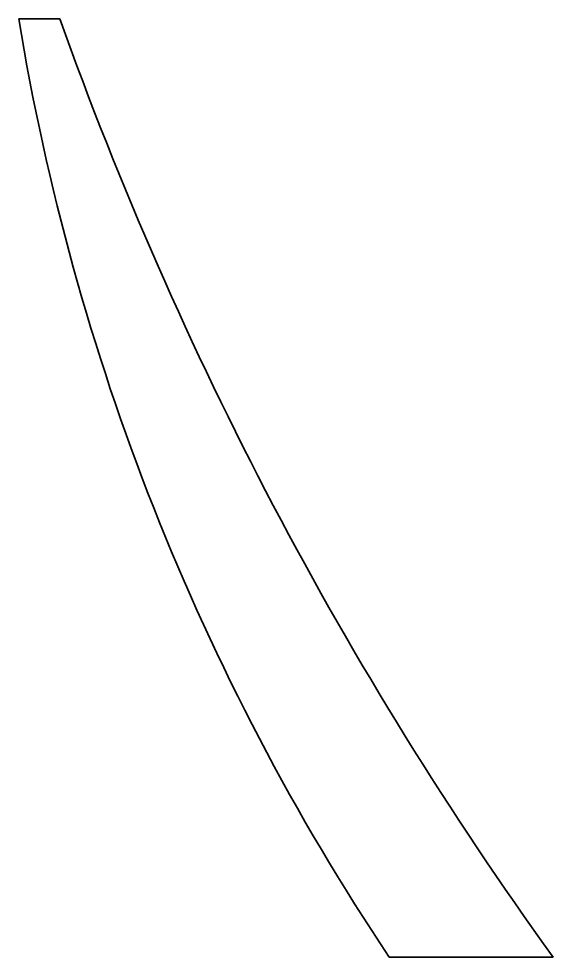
# Model space of a CAD drawing. Header units: inches. Extents: x 0 to 326, y 0 to 573.
import ezdxf

# ---------------------------------------------------------------- set-up
doc = ezdxf.new("R2010")
doc.units = ezdxf.units.IN
doc.header["$MEASUREMENT"] = 0
doc.layers.add('SIMUMAK Visible (ISO)', color=7, linetype='Continuous', lineweight=35)

# ---------------------------------------------------------------- blocks, each defined once
blk = doc.blocks.new('AMB-03-CMDCC01_Sheet_23_AMB-03-CMDCC01')
at = {"layer": 'SIMUMAK Visible (ISO)'}
for p, q in [((-132.42, 301.92), (-107.42, 301.92)), ((193.63, -270.73), (93.63, -270.73))]:
    blk.add_line(p, q, dxfattribs=at)
at = {"layer": 'SIMUMAK Visible (ISO)', "extrusion": (0, 0, -1)}
for centre, radius, start, end in [((-1301.43, 537), 1453, 326.22689, 350.68902), ((-2058.67, 1075.24), 2300, 324.18268, 340.35286)]:
    blk.add_arc(centre, radius, start, end, dxfattribs=at)

msp = doc.modelspace()

# ---------------------------------------------------------------- block references
msp.add_blockref('AMB-03-CMDCC01_Sheet_23_AMB-03-CMDCC01', (132.42, 270.73))

doc.saveas('drawing.dxf')
